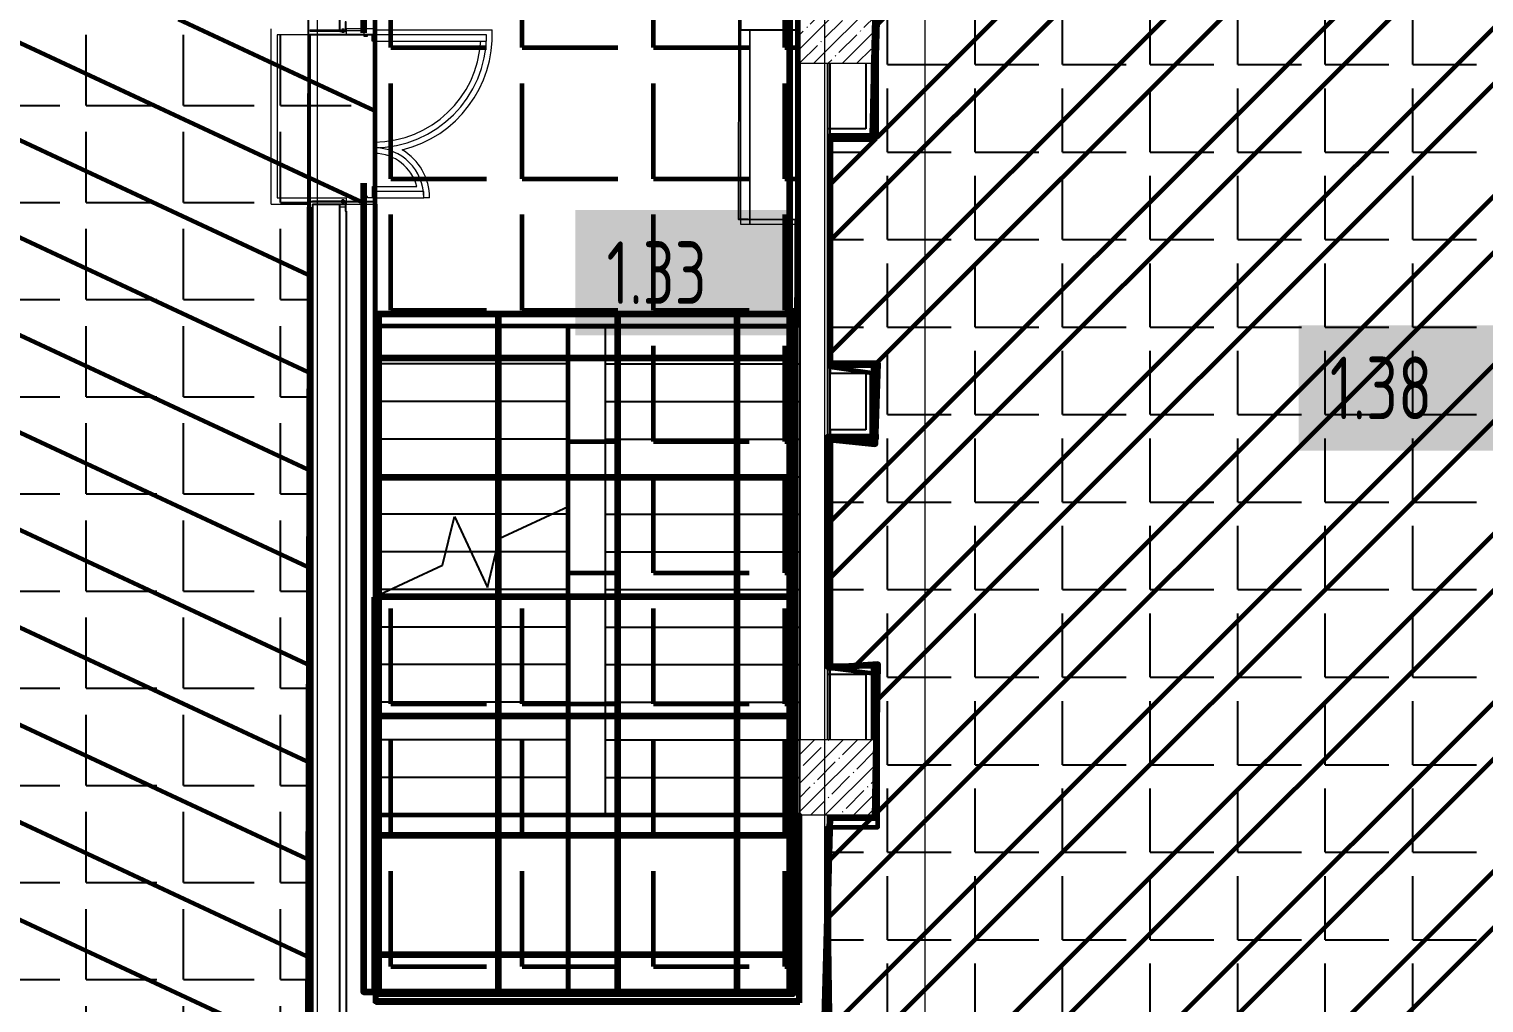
# Model space of a CAD drawing. Header units: millimetres. Extents: x -164500 to 426394, y -23753 to 102118.
# Drawn here: x 36075 to 47682, y 15064 to 22836 of the extents above; entities that cross this region are included whole.
import ezdxf

# ---------------------------------------------------------------- set-up
doc = ezdxf.new("R2010")
doc.units = ezdxf.units.MM
for name, color, linetype, lineweight in [('0) шлифовка', 5, 'Continuous', 60), ('196 1-3 этаж гидро изол', 6, 'Continuous', 60), ('336 лестницы', 150, 'Continuous', 120), ('374 ПК-4', 211, 'Continuous', 120), ('384 ПК-3', 30, 'Continuous', 120), ('469 плитка КР10 лестницы', 130, 'Continuous', 60), ('474 плитка КР-1.1 лестницы', 150, 'Continuous', 60), ('A-FLOR', 7, 'Continuous', 9), ('A-WALL', 7, 'Continuous', 5), ('S-COLS-1', 7, 'Continuous', 5), ('Оси', 7, 'Continuous', 9)]:
    doc.layers.add(name, color=color, linetype=linetype, lineweight=lineweight)
doc.layers.add('1.1) плитка  КР1', color=40, linetype='Continuous')
doc.layers.add('1.1.1) Плитка КР1 Остаток', color=52, linetype='Continuous')
doc.layers.add('A-DOOR-1', color=7, linetype='Continuous', lineweight=5, true_color=0xc0c0c0)
doc.layers.add('A-DOOR-FRAM-1', color=7, linetype='Continuous', lineweight=5, true_color=0xc0c0c0)
doc.styles.add('СПДС', font='ГОСТ тип А.ttf', dxfattribs={"width": 0.9})
pattern_1 = [(0, (205553.1, 26879), (0, 1047.75), [762, -285.75]), (90, (205553.1, 26879), (-1047.75, 6e-14), [762, -285.75])]

# ---------------------------------------------------------------- blocks, each defined once
blk = doc.blocks.new('BSC_Колонна _Прямоугольная - 600х600-V41-Объем проектирования 1 этажа')
at = {"layer": 'S-COLS-1'}
h = blk.add_hatch(dxfattribs=at)
h.set_pattern_fill('FP_67', color=256, style=0, pattern_type=2)
h.set_pattern_definition([(45, (-42460, -17000), (-114.04925, 114.04925), []), (45, (-42345.95, -17000), (-114.04925, 114.04925), [201.613, -40.323, 6.706, -33.617])])
h.paths.add_polyline_path([(300, -300), (300, 300), (-300, 300), (-300, -300), (-60, -300)])
for p, q in [((300, 300), (-300, 300)), ((-300, 300), (-300, -300)), ((300, -300), (300, 300)), ((-300, -300), (300, -300))]:
    blk.add_line(p, q, dxfattribs=at)
blk = doc.blocks.new('BSC_Колонна _Прямоугольная - 600х600-V42-Объем проектирования 1 этажа')
at = {"layer": 'S-COLS-1'}
h = blk.add_hatch(dxfattribs=at)
h.set_pattern_fill('FP_68', color=256, style=0, pattern_type=2)
h.set_pattern_definition([(45, (-42460, -23000), (-114.04925, 114.04925), []), (45, (-42345.95, -23000), (-114.04925, 114.04925), [201.613, -40.323, 6.706, -33.617])])
h.paths.add_polyline_path([(-300, -300), (300, -300), (300, 300), (-300, 300), (-300, -218)])
for p, q in [((300, 300), (-300, 300)), ((-300, 300), (-300, -300)), ((300, -300), (300, 300)), ((-300, -300), (300, -300))]:
    blk.add_line(p, q, dxfattribs=at)
blk = doc.blocks.new('110_Дверь_СКБ_2Ст - Д-1 Лестничная клетка EIS60-V94-Объем проектирования 1 этажа')
at = {"layer": 'A-DOOR-1'}
for p, q in [((-637.5, 1010), (-637.5, 110)), ((-587.5, 1010), (-637.5, 1010)), ((-587.5, 110), (-587.5, 1010)), ((662.5, 510), (612.5, 510)), ((612.5, 510), (612.5, 110)), ((662.5, 110), (662.5, 510)), ((-637.5, 110), (-587.5, 110)), ((612.5, 110), (662.5, 110))]:
    blk.add_line(p, q, dxfattribs=at)
for centre, radius, start, end in [((-637.5, 110), 900, 0, 90), ((662.5, 110), 400, 90, 180)]:
    blk.add_arc(centre, radius, start, end, dxfattribs=at)
at = {"layer": 'A-DOOR-FRAM-1'}
for p, q in [((-672.5, 118), (-742.5, 118)), ((-742.5, 118), (-742.5, 110)), ((-672.5, 110), (-672.5, 118)), ((767.5, 118), (697.5, 118)), ((697.5, 118), (697.5, 110)), ((767.5, 110), (767.5, 118)), ((-742.5, 110), (-672.5, 110)), ((-637.5, 110), (-687.5, 110)), ((-687.5, 110), (-687.5, 30)), ((-687.5, 30), (-627.5, 30)), ((-672.5, 30), (-687.5, 30)), ((-687.5, 30), (-687.5, -110)), ((-672.5, -110), (-672.5, 30)), ((-637.5, 60), (-637.5, 110)), ((-627.5, 60), (-637.5, 60)), ((-627.5, 30), (-627.5, 60)), ((662.5, 60), (652.5, 60)), ((652.5, 60), (652.5, 30)), ((652.5, 30), (712.5, 30)), ((662.5, 110), (662.5, 60)), ((712.5, 110), (662.5, 110)), ((697.5, 110), (767.5, 110)), ((712.5, 30), (697.5, 30)), ((697.5, 30), (697.5, -110)), ((712.5, 30), (712.5, 110)), ((712.5, -110), (712.5, 30)), ((-672.5, -110), (-742.5, -110)), ((-742.5, -110), (-742.5, -118)), ((-687.5, -110), (-672.5, -110)), ((-672.5, -118), (-672.5, -110)), ((697.5, -110), (712.5, -110)), ((767.5, -110), (697.5, -110)), ((697.5, -110), (697.5, -118)), ((767.5, -118), (767.5, -110)), ((-742.5, -118), (-672.5, -118)), ((697.5, -118), (767.5, -118))]:
    blk.add_line(p, q, dxfattribs=at)
blk = doc.blocks.new('Зашивка приборов отопления6 - Зашивка приборов отопления-33276534-Объем проектирования 1 этажа')
at = {"layer": 'A-WALL'}
for p, q in [((75235, 535), (73685, 535)), ((73685, 535), (73685, 460)), ((73685, 460), (73685, 80)), ((75235, 460), (73685, 460)), ((73685, 460), (73685, 80)), ((73685, 460), (75235, 460))]:
    blk.add_line(p, q, dxfattribs=at)

msp = doc.modelspace()

# ---------------------------------------------------------------- hatches: boundary and pattern name
at = {"layer": '0) шлифовка', "true_color": 0x2776bb}
h = msp.add_hatch(dxfattribs=at)
h.set_pattern_fill('ANSI31', color=152, scale=222, angle=110)
h.set_pattern_definition([(155, (205553.1, 26879), (-297.8825, -638.811), [])])
h.paths.add_polyline_path([(28087.437, 10813.069), (28066.437, 10813.119), (28059.493, 7854.627), (30229.487, 7849.533), (30229.397, 7811.533), (32729.391, 7805.665), (32729.48, 7843.664), (38538.464, 7830.028), (38544.938, 10588.021), (37994.939, 10589.312), (37996.212, 11131.31), (38276.211, 11130.653), (38303.868, 22912.621), (37674.37, 22914.098), (37531.861, 22914.433), (37044.872, 22915.576), (37044.874, 22916.576), (35244.879, 22920.801), (35244.876, 22919.801), (34757.887, 22920.944), (34615.378, 22921.279), (34285.879, 22922.052), (34264.18, 13678.078), (28094.197, 13692.561)])
h.paths.add_polyline_path([(38543.342, 9908.035), (38804.702, 9908.035), (38804.702, 7853.938), (38543.342, 7853.938)])
h.paths.add_polyline_path([(38824.702, 22789.216), (38314.702, 22789.216), (38314.702, 21459.216), (38824.702, 21459.216)])
at = {"layer": '1.1) плитка  КР1'}
h = msp.add_hatch(dxfattribs=at)
h.set_pattern_fill('ANGLE', color=256, scale=100)
h.set_pattern_definition([(0, (42224.7, 26743.94), (0, 698.5), [508, -190.5]), (90, (42224.7, 26743.94), (-698.5, 4e-14), [508, -190.5])])
h.paths.add_polyline_path([(54824.702, 12184.438), (54834.702, 11783.938), (56619.963, 11784.938), (56619.963, 15695.731), (57414.702, 15695.731), (57386.702, 18691.938), (57966.702, 18821.523), (57966.702, 20355.938), (51436.702, 20355.938), (51436.702, 26313.938), (50903.702, 26313.938), (50903.702, 26722.938), (48844.702, 26743.938), (48845.702, 26343.438), (47749.702, 26343.438), (47724.702, 26363.938), (47703.702, 26742.938), (42845.702, 26742.938), (42845.702, 26363.938), (42465.702, 26343.938), (42465.702, 26063.938), (42224.702, 26038.938), (42224.702, 24363.938), (42444.702, 24363.938), (42527.875, 23183.938), (42845.702, 23184.938), (42845.702, 21962.938), (42465.702, 21962.938), (42465.702, 20164.938), (42824.702, 20164.938), (42845.702, 19563.938), (42465.702, 19562.938), (42465.702, 17764.938), (42845.702, 17764.938), (42845.702, 16542.938), (42465.702, 16542.938), (42465.702, 14971.895), (45995.724, 14966.395), (46024.702, 11803.938), (48203.702, 11773.938), (48203.702, 12184.938), (48845.702, 12184.938), (48895.702, 11803.938), (51723.702, 11803.938), (51723.702, 12163.938), (52422.44, 12184.938), (52378.571, 11763.938), (54214.702, 11783.938), (54214.702, 12225.418), (54832.702, 12225.418)])
edge = h.paths.add_edge_path(flags=16)
edge.add_arc((48509.596, 16886.524), 491.712, 0, 360)
edge = h.paths.add_edge_path(flags=16)
edge.add_arc((54504.756, 16876.517), 491.712, 0, 360)
edge = h.paths.add_edge_path(flags=16)
edge.add_arc((48534.113, 22870.242), 491.712, 0, 360)
at = {"layer": '1.1.1) Плитка КР1 Остаток'}
h = msp.add_hatch(dxfattribs=at)
h.set_pattern_fill('ANGLE', color=256, scale=111)
h.set_pattern_definition([(0, (205553.1, 26879), (0, 775.335), [563.88, -211.455]), (90, (205553.1, 26879), (-775.335, 5e-14), [563.88, -211.455])])
h.paths.add_polyline_path([(28087.437, 10813.069), (28066.437, 10813.119), (28059.493, 7854.627), (30229.487, 7849.533), (30229.397, 7811.533), (32729.391, 7805.665), (32729.48, 7843.664), (38538.464, 7830.028), (38544.938, 10588.021), (37994.939, 10589.312), (37996.212, 11131.31), (38276.211, 11130.653), (38303.868, 22912.621), (37674.37, 22914.098), (37531.861, 22914.433), (37044.872, 22915.576), (37044.874, 22916.576), (35244.879, 22920.801), (35244.876, 22919.801), (34757.887, 22920.944), (34615.378, 22921.279), (34285.879, 22922.052), (34264.18, 13678.078), (28094.197, 13692.561)])
h.paths.add_polyline_path([(38543.342, 9908.035), (38804.702, 9908.035), (38804.702, 7853.938), (38543.342, 7853.938)])
h.paths.add_polyline_path([(38824.702, 22789.216), (38314.702, 22789.216), (38314.702, 21459.216), (38824.702, 21459.216)])
at = {"layer": '196 1-3 этаж гидро изол'}
h = msp.add_hatch(dxfattribs=at)
h.set_pattern_fill('ANSI32', color=256, scale=100)
h.set_pattern_definition([(45, (42224.7, 26743.9), (-673.52, 673.52), []), (45, (42673.7, 26743.9), (-673.52, 673.52), [])])
h.paths.add_polyline_path([(54824.702, 12184.438), (54834.702, 11783.938), (56619.963, 11784.938), (56619.963, 15695.731), (57414.702, 15695.731), (57386.702, 18691.938), (57966.702, 18821.523), (57966.702, 20355.938), (51436.702, 20355.938), (51436.702, 26313.938), (50903.702, 26313.938), (50903.702, 26722.938), (48844.702, 26743.938), (48845.702, 26343.438), (47749.702, 26343.438), (47724.702, 26363.938), (47703.702, 26742.938), (42845.702, 26742.938), (42845.702, 26363.938), (42465.702, 26343.938), (42465.702, 26063.938), (42224.702, 26038.938), (42224.702, 24363.938), (42444.702, 24363.938), (42527.875, 23183.938), (42845.702, 23184.938), (42845.702, 21962.938), (42465.702, 21962.938), (42465.702, 20164.938), (42824.702, 20164.938), (42845.702, 19563.938), (42465.702, 19562.938), (42465.702, 17764.938), (42845.702, 17764.938), (42845.702, 16542.938), (42465.702, 16542.938), (42465.702, 14971.895), (45995.724, 14966.395), (46024.702, 11803.938), (48203.702, 11773.938), (48203.702, 12184.938), (48845.702, 12184.938), (48895.702, 11803.938), (51723.702, 11803.938), (51723.702, 12163.938), (52422.44, 12184.938), (52378.571, 11763.938), (54214.702, 11783.938), (54214.702, 12225.418), (54832.702, 12225.418)])
edge = h.paths.add_edge_path(flags=16)
edge.add_arc((48509.596, 16886.524), 491.712, 0, 360)
edge = h.paths.add_edge_path(flags=16)
edge.add_arc((54504.756, 16876.517), 491.712, 0, 360)
edge = h.paths.add_edge_path(flags=16)
edge.add_arc((48534.113, 22870.242), 491.712, 0, 360)
at = {"layer": '336 лестницы'}
h = msp.add_hatch(dxfattribs=at)
h.set_pattern_fill('ANSI37', color=256, scale=300, angle=45)
h.set_pattern_definition([(90, (205553.1, 26879), (-952.5, 0), []), (180, (205553.1, 26879), (-6e-14, -952.5), [])])
h.paths.add_polyline_path([(42175.622, 15135.423), (38842.348, 15135.423), (38845.702, 20563.938), (42178.976, 20563.938)])
at = {"layer": '469 плитка КР10 лестницы'}
h = msp.add_hatch(dxfattribs=at)
h.set_pattern_fill('ANGLE', color=256, scale=150)
h.set_pattern_definition(pattern_1)
h.paths.add_polyline_path([(38836.749, 23287.371), (42203.702, 23287.371), (42203.702, 20463.938), (38836.749, 20463.938)])
h = msp.add_hatch(dxfattribs=at)
h.set_pattern_fill('ANGLE', color=256, scale=150)
h.set_pattern_definition(pattern_1)
h.paths.add_polyline_path([(40374.702, 20463.938), (42175.613, 20463.938), (42175.613, 15131.511), (40374.702, 15131.511)])
h = msp.add_hatch(dxfattribs=at)
h.set_pattern_fill('ANGLE', color=256, scale=150)
h.set_pattern_definition(pattern_1)
h.paths.add_polyline_path([(38824.702, 18302.549), (40374.702, 18302.549), (40374.702, 15135.738), (38824.702, 15135.738)])
at = {"layer": '474 плитка КР-1.1 лестницы'}
h = msp.add_hatch(dxfattribs=at)
h.set_pattern_fill('ANGLE', color=256, scale=150)
h.set_pattern_definition(pattern_1)
h.paths.add_polyline_path([(42224.702, 15063.938), (38845.702, 15063.938), (38845.702, 16563.938), (42224.702, 16563.938)])

# ---------------------------------------------------------------- linework, layer by layer
for p, q in [((38554.702, 22819.216), (38554.702, 23483.938)), ((38824.702, 23263.938), (38824.702, 20463.938)), ((41749.702, 23263.938), (41749.702, 22828.938)), ((42204.702, 15083.938), (42204.702, 23242.938)), ((42224.702, 20463.938), (42224.702, 23263.938)), ((42844.702, 21963.938), (42844.702, 23183.938)), ((42845.702, 21963.938), (42845.702, 23184.938)), ((42203.702, 22903.938), (42203.702, 22828.938)), ((38596.702, 22824.216), (38314.702, 22824.216)), ((38314.702, 22824.216), (38314.702, 22823.216)), ((38314.702, 22823.216), (38604.702, 22823.216)), ((38554.702, 22819.216), (38604.702, 22819.216)), ((38569.702, 22833.216), (38569.702, 22813.216)), ((38589.702, 22833.216), (38569.702, 22833.216)), ((38569.702, 22813.216), (38589.702, 22813.216)), ((38589.702, 22813.216), (38589.702, 22833.216)), ((38604.702, 22823.216), (38604.702, 22824.216)), ((38604.702, 22819.216), (38604.702, 22823.216)), ((41749.702, 22828.938), (42224.702, 22828.938)), ((42203.702, 15083.938), (42203.702, 22828.938)), ((42224.702, 22563.938), (42224.702, 17163.938)), ((42444.702, 22563.938), (42444.702, 17163.938)), ((42464.702, 17163.938), (42464.702, 22563.938)), ((42749.702, 22563.938), (42749.702, 22038.938)), ((42799.702, 21988.938), (42799.702, 22563.938)), ((42812.202, 21976.438), (42812.202, 22563.938)), ((42824.702, 22563.938), (42824.702, 21963.938)), ((42824.702, 21963.938), (42824.702, 22563.938)), ((42749.702, 22038.938), (42444.702, 22038.938)), ((42444.702, 21988.938), (42799.702, 21988.938)), ((42444.702, 21976.438), (42812.202, 21976.438)), ((42444.702, 21963.938), (42824.702, 21963.938)), ((42465.702, 21963.938), (42465.702, 21962.938)), ((42465.702, 20163.938), (42465.702, 21962.938)), ((42465.702, 21962.938), (42844.702, 21962.938)), ((42845.702, 21963.938), (42824.702, 21963.938)), ((42844.702, 21963.938), (42844.702, 21962.938)), ((38313.702, 21439.216), (38313.702, 13388.938)), ((38314.702, 21459.216), (38314.702, 21439.216)), ((38314.702, 21459.216), (38604.702, 21459.216)), ((38314.702, 21414.216), (38314.702, 21439.216)), ((38604.702, 21460.216), (38334.702, 21460.216)), ((38334.702, 21460.216), (38334.702, 21459.216)), ((38334.702, 21439.216), (38334.702, 13443.938)), ((38334.702, 21439.216), (38596.702, 21439.216)), ((38554.702, 13443.938), (38554.702, 21439.216)), ((38589.702, 21470.216), (38569.702, 21470.216)), ((38569.702, 21470.216), (38569.702, 21450.216)), ((38569.702, 21450.216), (38589.702, 21450.216)), ((38589.702, 21450.216), (38589.702, 21470.216)), ((38604.702, 21459.216), (38604.702, 21460.216)), ((38604.702, 21454.216), (38604.702, 21459.216)), ((38604.702, 21384.216), (38604.702, 13388.938)), ((38824.702, 15063.938), (38824.702, 21384.216)), ((38845.702, 21439.216), (38844.702, 21439.216)), ((38844.702, 21414.216), (38844.702, 18062.034)), ((38845.702, 21439.216), (38845.702, 20163.938)), ((38844.702, 20563.938), (38845.702, 20563.938)), ((38824.702, 20463.938), (40674.702, 20463.938)), ((40374.702, 20463.938), (38844.702, 20463.938)), ((40374.702, 20463.938), (38844.702, 20463.938)), ((40374.702, 20463.938), (40374.702, 20163.938)), ((40674.702, 20463.938), (42224.702, 20463.938)), ((40674.702, 16563.938), (40674.702, 20463.938)), ((40674.702, 20463.938), (42224.702, 20463.938)), ((42224.702, 16563.938), (42224.702, 20463.938)), ((40374.702, 20163.938), (38844.702, 20163.938)), ((40374.702, 20163.938), (38844.702, 20163.938)), ((38844.702, 20163.938), (38845.702, 20163.938)), ((38845.702, 18312.342), (38845.702, 20163.938)), ((40374.702, 20163.938), (40374.702, 19863.938)), ((40674.702, 20163.938), (42224.702, 20163.938)), ((40674.702, 20163.938), (42224.702, 20163.938)), ((42824.702, 20164.938), (42464.702, 20164.938)), ((42464.702, 20163.938), (42824.702, 20163.938)), ((42465.702, 20163.938), (42465.702, 20088.938)), ((42812.202, 20151.438), (42465.702, 20151.438)), ((42799.702, 20138.938), (42465.702, 20138.938)), ((42465.702, 20088.938), (42749.702, 20088.938)), ((42749.702, 20088.938), (42749.702, 19638.938)), ((42799.702, 19588.938), (42799.702, 20138.938)), ((42812.202, 19526.438), (42812.202, 20151.438)), ((42824.702, 20163.938), (42824.702, 20164.938)), ((42824.702, 20163.938), (42824.702, 19563.938)), ((42824.702, 19526.438), (42824.702, 20163.938)), ((42844.702, 20163.938), (42824.702, 20163.938)), ((42844.702, 19563.938), (42844.702, 20163.938)), ((42845.702, 20163.938), (42844.702, 20163.938)), ((42845.702, 19563.938), (42845.702, 20163.938)), ((40374.702, 19863.938), (38844.702, 19863.938)), ((40374.702, 19863.938), (38844.702, 19863.938)), ((40374.702, 19863.938), (40374.702, 19563.938)), ((40674.702, 19863.938), (42224.702, 19863.938)), ((40674.702, 19863.938), (42224.702, 19863.938)), ((42749.702, 19638.938), (42465.702, 19638.938)), ((42465.702, 19638.938), (42465.702, 19562.938)), ((40374.702, 19563.938), (38844.702, 19563.938)), ((40374.702, 19563.938), (38844.702, 19563.938)), ((40374.702, 19563.938), (40374.702, 19263.938)), ((40674.702, 19563.938), (42224.702, 19563.938)), ((40674.702, 19563.938), (42224.702, 19563.938)), ((42749.702, 19563.938), (42464.702, 19563.938)), ((42465.702, 19588.938), (42799.702, 19588.938)), ((42465.702, 19576.438), (42799.702, 19576.438)), ((42465.702, 17763.938), (42465.702, 19562.938)), ((42465.702, 19562.938), (42749.702, 19562.938)), ((42749.702, 19563.938), (42749.702, 19526.438)), ((42749.702, 19563.938), (42799.702, 19563.938)), ((42749.702, 19526.438), (42824.702, 19526.438)), ((42799.702, 19526.438), (42799.702, 19563.938)), ((42824.702, 19563.938), (42844.702, 19563.938)), ((42844.702, 19564.438), (42844.702, 19563.938)), ((42844.702, 19563.938), (42845.702, 19563.938)), ((40374.702, 19263.938), (38844.702, 19263.938)), ((40374.702, 19263.938), (38844.702, 19263.938)), ((40374.702, 19263.938), (40374.702, 19025.326)), ((40674.702, 19263.938), (42224.702, 19263.938)), ((40674.702, 19263.938), (42224.702, 19263.938)), ((40243.054, 18963.938), (38844.702, 18963.938)), ((40243.054, 18963.938), (38844.702, 18963.938)), ((39373.125, 18558.283), (39467.634, 18947.159)), ((39467.634, 18947.159), (39731.77, 18380.717)), ((39826.279, 18769.592), (40374.702, 19025.326)), ((40374.702, 18963.938), (40243.054, 18963.938)), ((40374.702, 18963.938), (40243.054, 18963.938)), ((40374.702, 19025.326), (40374.702, 16563.938)), ((40674.702, 18963.938), (42224.702, 18963.938)), ((40674.702, 18963.938), (42224.702, 18963.938)), ((39731.77, 18380.717), (39826.279, 18769.592)), ((39398.802, 18663.938), (38844.702, 18663.938)), ((39398.802, 18663.938), (38844.702, 18663.938)), ((39599.702, 18663.938), (39398.802, 18663.938)), ((39599.702, 18663.938), (39398.802, 18663.938)), ((39800.601, 18663.938), (39599.702, 18663.938)), ((39800.601, 18663.938), (39599.702, 18663.938)), ((40374.702, 18663.938), (39800.601, 18663.938)), ((40374.702, 18663.938), (39800.601, 18663.938)), ((40674.702, 18663.938), (42224.702, 18663.938)), ((40674.702, 18663.938), (42224.702, 18663.938)), ((38824.702, 18302.549), (39373.125, 18558.283)), ((38824.702, 18363.938), (38824.702, 18302.549)), ((38956.35, 18363.938), (38824.702, 18363.938)), ((38956.35, 18363.938), (38824.702, 18363.938)), ((40374.702, 18363.938), (38956.35, 18363.938)), ((40374.702, 18363.938), (38956.35, 18363.938)), ((40674.702, 18363.938), (42224.702, 18363.938)), ((40674.702, 18363.938), (42224.702, 18363.938)), ((38824.702, 18302.549), (38824.702, 16563.938)), ((38845.702, 18312.342), (38845.702, 15093.938)), ((40374.702, 18063.938), (38824.702, 18063.938)), ((40374.702, 18063.938), (38824.702, 18063.938)), ((38845.702, 18083.528), (38844.702, 18083.528)), ((38844.702, 15083.938), (38844.702, 18062.034)), ((38844.702, 18062.034), (38845.702, 18062.034)), ((40674.702, 18063.938), (42224.702, 18063.938)), ((40674.702, 18063.938), (42224.702, 18063.938)), ((40374.702, 17763.938), (38824.702, 17763.938)), ((40374.702, 17763.938), (38824.702, 17763.938)), ((40674.702, 17763.938), (42224.702, 17763.938)), ((40674.702, 17763.938), (42224.702, 17763.938)), ((42824.702, 17763.938), (42444.702, 17763.938)), ((42824.702, 17764.938), (42464.702, 17764.938)), ((42824.702, 17763.938), (42824.702, 17764.938)), ((42824.702, 17763.938), (42824.702, 17163.938)), ((42824.702, 17763.938), (42824.702, 17763.938)), ((42824.702, 17163.938), (42824.702, 17763.938)), ((42845.702, 17763.938), (42844.702, 17763.938)), ((42844.702, 17763.938), (42844.702, 16543.938)), ((42845.702, 16542.938), (42845.702, 17763.938)), ((38845.702, 17683.528), (38844.702, 17683.528)), ((42812.202, 17751.438), (42444.702, 17751.438)), ((42799.702, 17738.938), (42444.702, 17738.938)), ((42444.702, 17688.938), (42749.702, 17688.938)), ((42749.702, 17688.938), (42749.702, 17163.938)), ((42799.702, 17163.938), (42799.702, 17738.938)), ((42812.202, 17163.938), (42812.202, 17751.438)), ((40374.702, 17463.938), (38824.702, 17463.938)), ((40374.702, 17463.938), (38824.702, 17463.938)), ((40674.702, 17463.938), (42224.702, 17463.938)), ((40674.702, 17463.938), (42224.702, 17463.938)), ((40374.702, 17163.938), (38824.702, 17163.938)), ((40374.702, 17163.938), (38824.702, 17163.938)), ((40674.702, 17163.938), (42224.702, 17163.938)), ((40674.702, 17163.938), (42224.702, 17163.938)), ((40374.702, 16863.938), (38824.702, 16863.938)), ((40374.702, 16863.938), (38824.702, 16863.938)), ((40674.702, 16863.938), (42224.702, 16863.938)), ((40674.702, 16863.938), (42224.702, 16863.938)), ((38824.702, 16563.938), (38824.702, 15063.938)), ((40374.702, 16563.938), (38824.702, 16563.938)), ((40374.702, 16563.938), (38824.702, 16563.938)), ((40674.702, 16563.938), (40374.702, 16563.938)), ((40674.702, 16563.938), (42224.702, 16563.938)), ((40674.702, 16563.938), (42224.702, 16563.938)), ((42224.702, 16563.938), (42224.702, 15063.938)), ((42224.702, 15063.938), (42224.702, 16563.938)), ((42444.702, 16563.938), (42444.702, 12163.938)), ((42465.702, 16543.938), (42464.702, 16543.938)), ((42465.702, 14971.895), (42465.702, 16542.938)), ((42465.702, 16542.938), (42845.702, 16542.938)), ((42844.702, 16543.938), (42844.702, 16543.938)), ((42464.702, 15226.394), (42464.702, 14966.395)), ((42203.702, 15093.938), (38844.702, 15093.938)), ((38845.702, 15094.938), (42203.702, 15094.938)), ((38845.702, 15084.438), (38845.702, 15093.938)), ((42224.702, 15063.938), (38824.702, 15063.938)), ((38824.702, 15063.938), (42224.702, 15063.938)), ((38844.702, 15084.438), (38845.702, 15084.438)), ((42203.702, 15083.938), (38844.702, 15083.938)), ((42203.702, 15083.938), (42204.702, 15083.938))]:
    msp.add_line(p, q)
at = {"flags": 128}
for points in [[(41740.741, 23280.554), (38836.749, 23287.371), (38817.623, 15139.393), (42175.613, 15131.511), (42190.129, 21315.058), (41811.13, 21315.948), (41736.13, 21316.124), (41739.793, 22876.555)], [(28087.437, 10813.069), (28066.437, 10813.119), (28059.493, 7854.627), (30229.487, 7849.533), (30229.397, 7811.533), (32729.391, 7805.665), (32729.48, 7843.664), (38538.464, 7830.028), (38544.938, 10588.021), (37994.939, 10589.312), (37996.212, 11131.31), (38276.211, 11130.653), (38303.868, 22912.621), (37674.37, 22914.098), (37531.861, 22914.433), (37044.872, 22915.576), (37044.874, 22916.576), (35244.879, 22920.801), (35244.876, 22919.801), (34757.887, 22920.944), (34615.378, 22921.279), (34285.879, 22922.052), (34264.18, 13678.078), (28094.197, 13692.561)]]:
    msp.add_lwpolyline(points, close=True, dxfattribs=at)
at = {"layer": '1.1) плитка  КР1'}
msp.add_lwpolyline([(47703.702, 26742.938), (42845.702, 26742.938), (42845.702, 26363.938), (42465.702, 26343.938), (42465.702, 26063.938), (42224.702, 26038.938), (42224.702, 24363.938), (42444.702, 24363.938), (42527.875, 23183.938), (42845.702, 23184.938), (42845.702, 21962.938), (42465.702, 21962.938), (42465.702, 20164.938), (42824.702, 20164.938), (42845.702, 19563.938), (42465.702, 19562.938), (42465.702, 17764.938), (42845.702, 17764.938), (42845.702, 16542.938), (42465.702, 16542.938), (42465.702, 14971.895), (45995.724, 14966.395), (46024.702, 11803.938), (48203.702, 11773.938)], dxfattribs=at)
at = {"layer": '1.1.1) Плитка КР1 Остаток'}
msp.add_lwpolyline([(38824.702, 22789.216), (38314.702, 22789.216), (38314.702, 21459.216), (38824.702, 21459.216)], close=True, dxfattribs=at)
at = {"layer": '196 1-3 этаж гидро изол'}
msp.add_lwpolyline([(45995.724, 14967.395), (42465.702, 14966.395), (42444.702, 16466.951), (42845.702, 16466.951), (42845.702, 17688.938), (42444.702, 17738.938), (42444.702, 19588.938), (42799.702, 19588.938), (42799.702, 20088.938), (42465.702, 20138.938), (42465.702, 21988.938), (42799.702, 21988.938), (42824.702, 23163.938), (42465.702, 23163.938), (42424.702, 26363.938), (42824.702, 26363.938), (42824.702, 26763.938), (47703.702, 26763.938), (47724.702, 26343.938), (48844.702, 26343.438), (48844.702, 26723.938), (50903.702, 26763.938), (50924.702, 26362.938), (51444.702, 26387.938)], dxfattribs=at)
at = {"layer": '336 лестницы'}
msp.add_lwpolyline([(42175.622, 15135.423), (38842.348, 15135.423), (38845.702, 20563.938), (42178.976, 20563.938)], close=True, dxfattribs=at)
at = {"layer": '374 ПК-4'}
msp.add_lwpolyline([(38743.742, 21607.309), (38743.742, 15152.309), (42143.742, 15152.309), (42143.742, 23332.309), (38743.742, 23332.309), (38743.742, 22807.309)], dxfattribs=at)
at = {"layer": '384 ПК-3'}
for points in [[(45457.411, 14615.434), (45995.702, 14629.926), (45995.702, 14946.395), (42424.702, 14946.395), (42465.702, 16542.938), (42824.702, 16542.938), (42845.702, 17763.938), (42464.702, 17738.938), (42465.702, 19562.938), (42824.702, 19526.438), (42845.702, 20163.938), (42465.702, 20164.938), (42465.702, 21962.938), (42812.202, 21962.938), (42845.702, 23184.938), (42465.702, 23184.938), (42424.702, 24363.938)], [(38314.702, 21414.216), (38314.702, 13443.938)]]:
    msp.add_lwpolyline(points, dxfattribs=at)
at = {"layer": '469 плитка КР10 лестницы'}
for points in [[(38836.749, 23287.371), (42203.702, 23287.371), (42203.702, 20463.938), (38836.749, 20463.938)], [(40374.702, 20463.938), (42175.613, 20463.938), (42175.613, 15131.511), (40374.702, 15131.511)], [(38824.702, 18302.549), (40374.702, 18302.549), (40374.702, 15135.738), (38824.702, 15135.738)]]:
    msp.add_lwpolyline(points, close=True, dxfattribs=at)
at = {"layer": '474 плитка КР-1.1 лестницы'}
msp.add_lwpolyline([(42224.702, 15063.938), (38845.702, 15063.938), (38845.702, 16563.938), (42224.702, 16563.938)], close=True, dxfattribs=at)
at = {"layer": 'A-FLOR'}
for p, q in [((42844.702, 21963.938), (42844.702, 23183.938)), ((38004.739, 21439.216), (38004.739, 22839.216)), ((38604.739, 22789.216), (38054.739, 22789.216)), ((38054.739, 22789.216), (38054.739, 21489.216)), ((38604.739, 22819.216), (38604.739, 22789.216)), ((38810.591, 22739.216), (38810.591, 22789.216)), ((38832.702, 22829.216), (39768.855, 22829.216)), ((38844.702, 22864.216), (38844.702, 22789.216)), ((38824.702, 22739.216), (38810.591, 22739.216)), ((38824.702, 21539.216), (38824.702, 22739.216)), ((38844.702, 22739.216), (38844.702, 21539.216)), ((42464.702, 20164.938), (42464.702, 21963.938)), ((42464.702, 21963.938), (42824.702, 21963.938)), ((42824.702, 21963.938), (42844.702, 21963.938)), ((38830.591, 21844.167), (38830.591, 21934.236)), ((38054.739, 21489.216), (38604.739, 21489.216)), ((38604.739, 21489.216), (38604.739, 21459.216)), ((38813.591, 21489.216), (38813.591, 21579.216)), ((38813.591, 21579.216), (39168.104, 21579.216)), ((38844.702, 21489.216), (38844.702, 21414.216)), ((39269.702, 21489.216), (39224.702, 21489.216)), ((38004.739, 21439.216), (38314.702, 21439.216)), ((38314.702, 21414.216), (38314.702, 13338.938)), ((38596.702, 21414.216), (38554.702, 21414.216)), ((38824.702, 21454.216), (38824.702, 21469.073)), ((38844.702, 21414.216), (38832.702, 21414.216)), ((38844.702, 20463.938), (42204.702, 20463.938)), ((42844.702, 20164.438), (42464.702, 20164.438)), ((42844.702, 19564.438), (42844.702, 20163.938)), ((42464.702, 17764.938), (42464.702, 19564.438)), ((42824.702, 17763.938), (42464.702, 17763.938)), ((42844.702, 17763.938), (42824.702, 17763.938)), ((42844.702, 16543.938), (42844.702, 17763.938)), ((42464.702, 15226.394), (42464.702, 16543.938)), ((42465.702, 16543.938), (42844.702, 16543.938))]:
    msp.add_line(p, q, dxfattribs=at)
for centre, radius, start, end in [((38824.702, 22789.216), 945, 283.9048911, 2.425943), ((38824.702, 22789.216), 945, 283.9048911, 2.425943), ((38824.702, 22789.216), 855, 270.3946381, 356.6474569), ((38824.702, 22789.216), 855, 270.3946381, 356.6474569), ((38824.702, 21489.216), 355, 14.6859726, 89.0494974), ((38824.702, 21489.216), 355, 14.6859726, 89.0494974), ((38824.702, 21489.216), 445, 0, 59.3146421), ((38824.702, 21489.216), 445, 0, 59.3146421)]:
    msp.add_arc(centre, radius, start, end, dxfattribs=at)
at = {"layer": 'Оси'}
for points in [[(42424.702, -2042.321), (42424.702, 2957.679), (42424.702, 22262.009), (42424.702, 27262.009)], [(43652.75, -2042.321), (43652.75, -1322.84), (43224.702, -759.518), (43224.702, 4240.482), (43224.702, 22262.009), (43224.702, 27262.009)], [(38374.702, -2042.321), (38374.702, 2957.679), (38374.702, 18641.66), (38374.702, 23641.66)]]:
    msp.add_lwpolyline(points, dxfattribs=at)

# ---------------------------------------------------------------- block references
for name, p in [('BSC_Колонна _Прямоугольная - 600х600-V42-Объем проектирования 1 этажа', (42524.702, 22863.938)), ('BSC_Колонна _Прямоугольная - 600х600-V41-Объем проектирования 1 этажа', (42524.702, 16863.938))]:
    msp.add_blockref(name, p)
for name, p, rotation in [('110_Дверь_СКБ_2Ст - Д-1 Лестничная клетка EIS60-V94-Объем проектирования 1 этажа', (38714.702, 22151.716), 269.9999999999999), ('Зашивка приборов отопления6 - Зашивка приборов отопления-33276534-Объем проектирования 1 этажа', (42284.702, -52406.062), 89.9999999999998)]:
    msp.add_blockref(name, p, dxfattribs=dict(rotation=rotation))

# ---------------------------------------------------------------- texts
at = {"char_height": 500, "width": 1212.1515, "attachment_point": 1, "style": 'СПДС', "bg_fill": 1, "box_fill_scale": 1.5, "bg_fill_color": 7, "bg_fill_true_color": 16777215, "bg_fill_transparency": 0}
for s, insert in [('1.33', (40681.828, 21142.022)), ('1.38', (46452.49, 20222.022))]:
    msp.add_mtext(s, dxfattribs=dict(at, insert=insert))

doc.saveas('drawing.dxf')
